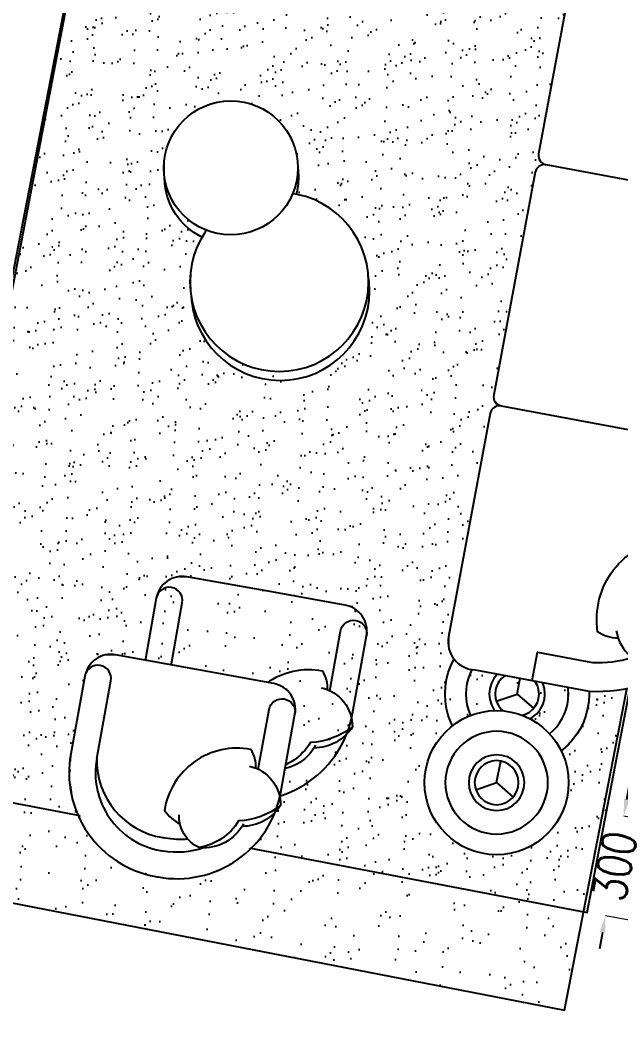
# Model space of a CAD drawing. Extents: x -678889171 to 586587, y -792238163 to 335485.
# Drawn here: x 47901 to 49749, y 43233 to 46375 of the extents above; entities that cross this region are included whole.
import ezdxf
from ezdxf import colors
from ezdxf.entities.mleader import LeaderData, LeaderLine
from ezdxf.math import Vec2, Vec3

# ---------------------------------------------------------------- set-up
doc = ezdxf.new("R2010")
doc.units = 0
doc.header["$MEASUREMENT"] = 0
doc.set_wipeout_variables(frame=1)
doc.layers.get('0').update_dxf_attribs({"color": 8})
doc.layers.get('Defpoints').update_dxf_attribs({"color": 252})
for name, color, linetype in [('9TH-FURN$0$A-SITE-PATT', 252, 'Continuous'), ('9TH-FURN$0$XR-A-TYP-7-8-9-10$0$I-EQPM', 252, 'Continuous'), ('9TH-FURN$0$XR-A-TYP-7-8-9-10$0$I-FURN', 252, 'Continuous'), ('9TH-FURN$0$XR-A-TYP-7-8-9-10$0$I-FURN-CHAR', 252, 'Continuous'), ('9TH-FURN$0$XR-A-TYP-7-8-9-10$0$I-FURN-FLOR', 252, 'Continuous'), ('9TH-FURN$0$XR-A-TYP-7-8-9-10$0$I-FURN-PATT', 252, 'Continuous'), ('9TH-FURN$0$XR-A-TYP-7-8-9-10$0$I-WIPEOUT', 252, 'Continuous'), ('9TH-FURN$0$XR-A-TYP-7-8-9-10$0$XREF_1BR$0$I-WIPEOUT', 252, 'Continuous'), ('E-TEXT', 3, 'Continuous'), ('powr wire', 4, 'Continuous'), ('XR-A-TYP.furn$0$A-SITE-PATT', 252, 'Continuous'), ('XR-A-TYP.furn$0$XR-A-TYP-3-4-6$0$I-EQPM', 252, 'Continuous'), ('XR-A-TYP.furn$0$XR-A-TYP-3-4-6$0$I-FURN', 252, 'Continuous'), ('XR-A-TYP.furn$0$XR-A-TYP-3-4-6$0$I-FURN-CHAR', 252, 'Continuous'), ('XR-A-TYP.furn$0$XR-A-TYP-3-4-6$0$I-FURN-FLOR', 252, 'Continuous'), ('XR-A-TYP.furn$0$XR-A-TYP-3-4-6$0$I-FURN-PATT', 252, 'Continuous'), ('XR-A-TYP.furn$0$XR-A-TYP-3-4-6$0$I-WIPEOUT', 252, 'Continuous'), ('XR-A-TYP.furn$0$XR-A-TYP-3-4-6$0$XREF_1BR$0$I-WIPEOUT', 252, 'Continuous')]:
    doc.layers.add(name, color=color, linetype=linetype)
doc.styles.get("Standard").update_dxf_attribs({"font": 'arial.ttf'})
doc.styles.add('Work$0$E-M.MODUL', font='romans.shx', dxfattribs={"width": 0.8})
doc.dimstyles.new('Work$0$S-DIM', dxfattribs={"dimscale": 500, "dimtxt": 0.2065, "dimasz": 0.104, "dimexe": 0, "dimexo": 0, "dimgap": 0, "dimtad": 0, "dimdec": 0, "dimzin": 0, "dimdsep": 46, "dimtxsty": 'Work$0$E-M.MODUL', "dimcen": 0.25, "dimclrd": 5, "dimclre": 5, "dimclrt": 1, "dimadec": 0, "dimazin": 0, "dimtfac": 1, "dimtdec": 0, "dimtofl": 0, "dimtmove": 0, "dimatfit": 3, "dimfxl": 1, "dimtolj": 1, "dimtzin": 0, "dimlwe": 13, "dimarcsym": 0})
pattern_1 = [(116.505120177476, (69663.68562900941, 31058.74469479894), (-145.0443843106404, 23.2904701512707), [0, -115.8239999999999, 0, -129.5399999999998, 0, -123.8249999999999]), (86.50512017747603, (69663.68562900941, 31058.74469479894), (-185.3800716000173, 173.3957198822751), [0, -62.48399999999996, 0, -104.3939999999999, 0, -40.00499999999995]), (46.50512017747602, (69645.81008702063, 30966.73910760666), (44.83448020893711, 233.0241596049526), [0, -38.09999999999999, 0, -137.16, 0, -179.07]), (36.50512017747606, (69645.81008702063, 30966.73910760666), (-21.96324774861915, 237.6174452424165), [0, -19.04999999999993, 0, -89.91599999999973, 0, -102.8699999999997])]

# ---------------------------------------------------------------- blocks, each defined once
blk = doc.blocks.new('*D3098')
at = {"layer": 'Defpoints', "color": 0, "transparency": 16777216}
for p in [(47912.77360507633, 48480.91737357431), (48134.99794184867, 48442.48924009931), (47500.92014269988, 46099.22838044258, 5.343568736378623e-06)]:
    blk.add_point(p, dxfattribs=at)
at = {"layer": 'powr wire', "color": 5, "lineweight": 13, "transparency": 16777216}
for p, q in [((47912.77360507633, 48480.91737357431), (48134.99794184867, 48442.48924009931)), ((47500.92014269988, 46099.22838044258), (47723.14447947221, 46060.80024696758))]:
    blk.add_line(p, q, dxfattribs=at)
at = {"layer": 'powr wire', "color": 5, "lineweight": -2, "transparency": 16777216}
for p, q in [((48126.13734768383, 48391.24970584064), (47953.86951458587, 47395.04974774714)), ((47732.00507363705, 46112.03978122626), (47904.27290673501, 47108.23973931973))]:
    blk.add_line(p, q, dxfattribs=at)
at = {"layer": 'powr wire', "color": 5, "transparency": 16777216}
for points in [[(48117.59742530739, 48392.72647153477), (48134.67727006027, 48389.7729401465), (48134.99794184867, 48442.48924009931)], [(47723.4651512606, 46113.51654692039), (47740.54499601349, 46110.56301553212), (47723.14447947221, 46060.80024696758)]]:
    blk.add_solid(points, dxfattribs=at)
at = {"layer": 'powr wire', "color": 1, "lineweight": 40, "transparency": 16777216, "insert": (47929.07121066045, 47251.64474353344), "char_height": 103.25, "attachment_point": 5, "rotation": 80.18915345533951, "style": 'Work$0$E-M.MODUL'}
blk.add_mtext('\\A1;2450', dxfattribs=at)
blk = doc.blocks.new('*D3101')
at = {"layer": 'Defpoints', "color": 0, "transparency": 16777216}
for p in [(49758.71405698571, 43926.6064631821), (49978.43804289556, 43886.29504549292, 5.343568730592999e-06), (49922.19778543465, 43579.74830895312)]:
    blk.add_point(p, dxfattribs=at)
at = {"layer": 'powr wire', "color": 5, "lineweight": -2, "transparency": 16777216}
for p, q in [((49768.09756656357, 43977.75281933777), (49777.48107614143, 44028.89917549342)), ((49693.09028994694, 43568.91337048663), (49683.70678036908, 43517.76701433097))]:
    blk.add_line(p, q, dxfattribs=at)
at = {"layer": 'powr wire', "color": 5, "lineweight": 13, "transparency": 16777216}
for p, q in [((49978.43804289556, 43886.29504549292), (49758.71405698571, 43926.6064631821)), ((49922.19778543465, 43579.74830895312), (49702.47379952479, 43620.0597266423))]:
    blk.add_line(p, q, dxfattribs=at)
at = {"layer": 'powr wire', "color": 5, "transparency": 16777216}
for points in [[(49759.57317387097, 43979.31673760074), (49776.62195925618, 43976.18890107479), (49758.71405698571, 43926.6064631821)], [(49684.56589725433, 43570.47728874961), (49701.61468263955, 43567.34945222366), (49702.47379952479, 43620.0597266423)]]:
    blk.add_solid(points, dxfattribs=at)
at = {"layer": 'powr wire', "color": 1, "lineweight": 40, "transparency": 16777216, "insert": (49730.59392825526, 43773.33309491218), "char_height": 103.25, "attachment_point": 5, "rotation": 79.60390512499265, "style": 'Work$0$E-M.MODUL'}
blk.add_mtext('\\A1;300', dxfattribs=at)
blk = doc.blocks.new('9TH-FURN$0$XR-A-TYP-7-8-9-10$0$XREF_1BR$0$RTHY')
blk.add_wipeout([(-366.5963467173806, -30.163484864675354), (-363.605920245104, 2.9431914029502195), (-355.11429691915544, 33.95284002075181), (-340.3425543943831, 64.76699660992762), (-316.22755313452944, 96.62292701792751), (-293.17758797020565, 117.27702817829379), (-266.48705255179317, 134.0607138018554), (-252.8273157464397, 140.41050229200698), (-212.9196730558055, 151.95916500061833), (-181.84098252107103, 154.59187933163423), (-153.58202099218084, 152.41793722590955), (-119.2738226510368, 143.67521941348014), (-88.90897588006983, 129.51803172690677), (-50.86653085986538, 100.14475590066093), (-33.4585726154767, 79.91469203665122), (-15.059929385182755, 49.326293812808785), (-8.342488508943205, 33.340980921873665), (-2.060631645916658, 12.422546160973639), (2.060631645915919, -12.422546160973354), (2.9143816752385305, -30.163484864675354), (-0.9877331899775754, -67.93446321705937), (-8.183575147836933, -93.23209404323404), (-25.038080516478516, -127.87425459989419), (-39.87620141427135, -148.40284178363493), (-67.99139613277663, -175.67230342398608), (-96.11463227682403, -193.82636236935883), (-117.72621898143724, -203.43737699954943), (-161.47483901708233, -213.7929073385421), (-204.47904336514154, -213.526684009246), (-238.92261080952278, -205.87982534344565), (-263.30451971489157, -195.98940776933642), (-293.21156697743754, -177.57833322520727), (-309.9732306425446, -163.2674727487652), (-333.914089493426, -135.08400113812087), (-349.90460618611246, -106.90436705849504), (-360.1667612465172, -78.47974756445757), (-365.5303162405821, -49.981993309885866)]).dxf.layer = '9TH-FURN$0$XR-A-TYP-7-8-9-10$0$XREF_1BR$0$I-WIPEOUT'
blk.add_circle((-181.8409825210711, -30.16348486467541), 184.7553641963095)
blk = doc.blocks.new('9TH-FURN$0$XR-A-TYP-7-8-9-10$0$XREF_1BR$0$A$Ce4efe8a3')
at = {"layer": '9TH-FURN$0$XR-A-TYP-7-8-9-10$0$I-FURN-CHAR'}
for points in [[(-37.75034457733818, -167.9369026233926, -0.30666349490175), (0, 0, -0.3063299663357472), (129.914462509736, -21.66788532324426, 0.8728471598091934)], [(78.34086024248609, -324.2009538648135, 0.1655406298837506), (137.3495956606948, -353.2502220976776, 0.4259891687143785), (173.4696568748132, 6.608258385466797, 0.1215233233290522), (104.3075778612274, -3.189827639377654, -7.115464291357926)], [(-74.07116633191981, -304.223943353034, -0.1477298758543702), (-19.68341497005167, -161.3745862754358, -0.2133427585932454), (0, 0, -0.1786618101816585)], [(97.79236874793241, -312.139255385845, -0.3567723648219203), (-74.07116633191981, -304.223943353034, -0.2495420503229877), (-41.27494816308536, -157.9580511446084, 9.616880347716284)]]:
    blk.add_lwpolyline(points, format="xyb", dxfattribs=at)
blk = doc.blocks.new('9TH-FURN$0$XR-A-TYP-7-8-9-10$0$XREF_1BR$0$A$Cad90f736')
blk.add_wipeout([(-851.6755209562036, 573.7145270864014), (-872.673185925353, 600.5538870025025), (-881.8097544002233, 639.1609309933849), (-881.8097544002233, 2850.0324944704766), (-867.9589001983463, 2896.8756048824307), (-835.3266360344828, 2921.649950689242), (-782.3573538332719, 2935.133300335612), (-425.5624431698816, 2935.133300335612), (-312.8807182249543, 2905.526477823742), (-235.92879192372925, 2865.3603126781754), (-189.28568220307187, 2830.5796454151673), (-140.47795455994884, 2782.2588525268825), (-95.7019317052256, 2721.0076558175183), (-56.102271180373236, 2638.333298646833), (-36.23468704773438, 2563.9076203755058), (-29.24686820618831, 2478.4967616278213), (-29.246868206184786, 1010.6966638358153), (-29.2468682061845, 949.0720216436318), (-52.85250726547258, 860.2008472449165), (-87.2442598070948, 782.6449602077016), (-124.30683154177103, 726.6586827436688), (-167.64012462331118, 668.1578091915835), (-234.26301749196898, 622.3791992087533), (-298.8039596134154, 589.0856554952263), (-361.2629263056573, 566.1963505038113), (-425.56244316988193, 554.0601251282496), (-806.2903882194639, 553.6814272309011), (-834.8639819704233, 562.4565218246014)]).dxf.layer = '9TH-FURN$0$XR-A-TYP-7-8-9-10$0$I-WIPEOUT'
for points in [[(-29.24686820618808, 1696.3627830685), (-29.24686820618808, 2478.496761627815, 0.3807259987300801), (-425.5624431698816, 2935.133300335612), (-782.3573538332712, 2935.133300335612, 0.460441393951142), (-881.809754400223, 2850.032494470477), (-881.809754400223, 2151.020845176943, 0.414213562373095), (-852.816557639977, 2122.027648416697)], [(-603.9598985015764, 2935.133300335612), (-603.9598985015764, 2846.629789300234), (-431.563106552896, 2846.629789300234, -0.1014798993725505), (-293.168644477592, 2796.829636358017, -0.1014798993725505)], [(-176.1937207476249, 2682.785287067415, -0.04578936318781442), (-145.2053666200508, 2623.485038807557)], [(-122.4792766738738, 2543.178558570241, -0.04396977365892449), (-117.7503792415664, 2479.092287235148), (-117.7503792415664, 2380.718803990097)], [(-342.2446575003063, 2122.027648416697), (-852.816557639977, 2122.027648416697, 0.414213562373095), (-881.809754400223, 2093.034451656451), (-881.809754400223, 1694.596712731931), (-881.809754400223, 1396.158973807411, 0.414213562373095), (-852.816557639977, 1367.165777047165), (-332.3730954517845, 1367.165777047165)], [(-852.816557639977, 1367.165777047165, 0.4142135623730949), (-881.809754400223, 1338.172580286919), (-881.809754400223, 639.1609309933847, 0.4604413939511219), (-782.3573538332766, 554.0601251282487), (-425.5624431698816, 554.0601251282496, 0.3807259987299126), (-29.24686820618444, 1010.696663835817), (-29.24686820618808, 1692.830642395362)], [(-123.3776832724911, 940.744516655671, 0.04762862721088304), (-117.7503792415664, 1010.101138228714)], [(-603.9598985015764, 554.0601251282496), (-603.9598985015764, 642.563636163628), (-431.563106552896, 642.563636163628, 0.0839980386593427), (-315.2767183692255, 679.9096864064422, 0.0839980386593427)]]:
    blk.add_lwpolyline(points, format="xyb")
for points in [[(-117.7503792415664, 2041.367162885304), (-117.7503792415664, 1696.3627830685)], [(-117.7503792415664, 1744.596712731931), (-29.24686820618808, 1744.596712731931)], [(-117.7503792415664, 1425.895682460702), (-117.7503792415664, 1692.830642395362)], [(-117.7503792415664, 1010.101138228714), (-117.7503792415664, 1086.544041355909)]]:
    blk.add_lwpolyline(points)
for p, rotation in [((-127.0704005627358, 2505.839146277813), 212.7189023907761), ((-99.61675814929549, 1096.719635940141), 189.7779764992148)]:
    blk.add_blockref('9TH-FURN$0$XR-A-TYP-7-8-9-10$0$XREF_1BR$0$A$Ce4efe8a3', p, dxfattribs=dict(rotation=rotation))
at = {"xscale": -1}
for p, rotation in [((-99.61675814929549, 2370.543209405865), 350.2220235007852), ((-127.0704005627358, 961.423699068193), 327.2810976092239)]:
    blk.add_blockref('9TH-FURN$0$XR-A-TYP-7-8-9-10$0$XREF_1BR$0$A$Ce4efe8a3', p, dxfattribs=dict(at, rotation=rotation))
blk = doc.blocks.new('9TH-FURN$0$XR-A-TYP-7-8-9-10$0$XREF_1BR$0$A$Cdd8648a7')
blk.add_line((0, 0), (33.85714286239818, -58.64229162624906))
at = {"flags": 128}
blk.add_lwpolyline([(33.85714286239818, 58.64229162620541), (0, 0), (-67.71428571165598, 0)], dxfattribs=at)
for radius in [158.000000000002, 85.77142857142857, 67.71428571428571]:
    blk.add_circle((0, 0), radius)
blk = doc.blocks.new('9TH-FURN$0$XR-A-TYP-7-8-9-10$0$A$C2f87b52b')
blk.add_wipeout([(250, 0), (248.0286753286191, -31.33330839107657), (242.14579028215755, -62.1724717912129), (232.44412147206276, -92.03113817116906), (219.07667001096615, -120.43841852542937), (202.25424859373655, -146.94631307311823), (182.2421568553527, -171.13677648217163), (159.35599743717194, -192.62831069394815), (133.9566987447488, -211.08198137550426), (106.4448228912679, -226.2067631165046), (77.2542485937365, -237.7641290737883), (46.84532864643097, -245.57181268217212), (15.69762988232833, -249.50668210706863), (-15.69762988232833, -249.50668210706863), (-46.84532864643097, -245.57181268217212), (-77.2542485937365, -237.7641290737883), (-106.4448228912688, -226.2067631165046), (-133.9566987447497, -211.08198137550426), (-159.35599743717285, -192.62831069394633), (-182.2421568553527, -171.13677648217163), (-202.25424859373655, -146.94631307311823), (-219.07667001096615, -120.43841852542937), (-232.44412147206276, -92.03113817116906), (-242.14579028215755, -62.1724717912129), (-248.0286753286191, -31.33330839107657), (-250, 0), (-248.0286753286191, 31.33330839107657), (-242.14579028215755, 62.172471791212956), (-232.44412147206276, 92.031138171169), (-219.07667001096615, 120.43841852542937), (-202.25424859373655, 146.9463130731183), (-182.2421568553527, 171.13677648217163), (-159.35599743717194, 192.62831069394815), (-133.9566987447488, 211.08198137550426), (-106.4448228912679, 226.2067631165047), (-77.2542485937365, 237.76412907378835), (-46.84532864643097, 245.5718126821721), (-15.69762988232833, 249.50668210706863), (15.69762988232833, 249.50668210706863), (46.84532864643097, 245.5718126821721), (77.2542485937365, 237.76412907378835), (106.4448228912679, 226.2067631165047), (133.9566987447488, 211.08198137550426), (159.35599743717285, 192.62831069394815), (182.2421568553527, 171.13677648217163), (202.25424859373655, 146.9463130731183), (219.07667001096615, 120.43841852542937), (232.44412147206276, 92.031138171169), (242.14579028215755, 62.172471791212956), (248.0286753286191, 31.33330839107657)]).dxf.layer = '9TH-FURN$0$XR-A-TYP-7-8-9-10$0$I-WIPEOUT'
at = {"layer": '9TH-FURN$0$XR-A-TYP-7-8-9-10$0$I-FURN'}
blk.add_circle((0, 0), 250, dxfattribs=at)
blk = doc.blocks.new('9TH-FURN$0$XR-A-TYP-7-8-9-10$0$XREF_1BR$0$armm19')
blk.add_wipeout([(-365.1639343240531, 360.65573764021974), (-365.1639343731804, 90.1639344487341), (-356.19978853826285, 50.97044760168649), (-337.78069706215246, 25.448255126708716), (-306.60058208403586, 5.719051320317249), (-274.99999997852143, 1.7404147456545616e-08), (275.000000084692, 1.7404147456545616e-08), (313.2685998066504, 8.524180947574052), (338.75552955069327, 26.408404971992013), (361.38586764809787, 64.33726303395957), (365.163934479351, 90.1639344487341), (364.7406489840139, 378.12403692747444), (372.53776966949204, 406.16412491491064), (357.86101876748006, 432.8661544610685), (327.49024319240493, 521.139876436405), (259.530314552801, 615.6778554355532), (155.1805070510124, 688.3299905879264), (4.508196769282157, 721.3114753414991), (-117.0788032540172, 703.2931840236615), (-259.5303144466302, 615.6778554355532), (-338.6372761339999, 496.4140499720721)]).dxf.layer = '9TH-FURN$0$XR-A-TYP-7-8-9-10$0$I-WIPEOUT'
for points in [[(0, 0), (-274.9999999785214, 1.74040906e-08, -0.4142135630271021), (-365.1639343731804, 90.16393444873393), (-365.1639343240531, 360.6557376402196, -0.4142135623801721), (-4.508196663111448, 721.3114753414992), (5.70435077e-08, 721.3114753417321), (4.508196769282222, 721.3114753414992, -0.4142135623801721), (365.1639344302238, 360.6557376402196), (365.1639344793512, 90.16393444873393, -0.4142135630271021), (275.0000000846922, 1.74040906e-08), (1.061707735e-07, 0)], [(-274.9999999724096, 360.6557376463317, -0.4142135623801858), (-4.508196659153327, 631.147540989914), (5.30853868e-08, 631.1475409901467)], [(138.7755517296609, 595.4707564641137, 0.1305914894705199), (4.508196765324098, 631.147540989914), (5.30853868e-08, 631.1475409901467)], [(258.9790973754134, 489.8169043700908, 0.30666349490175), (124.5158451599418, 597.2763180204784, 0.3063299663357472), (36.67471830820432, 499.1376342255971, -0.8728471598091934)], [(372.5377696694923, 406.1641249149106, 0.1477298758543702), (240.77610019024, 483.6420493303448, 0.2133427585932454), (124.5158451599418, 597.2763180204784, 0.1786618101816585)], [(-274.9999999724096, 360.6557376647252, -0.3727189106391239), (-4.508196657174267, 586.0655737802736), (5.50644472e-08, 586.0655737805063)], [(81.37039591145002, 576.3515302469602, 0.0723842363616105), (4.508196767303161, 586.0655737802736), (5.50644472e-08, 586.0655737805063)], [(266.0817025311408, 295.278541708889, -0.1655406298837506), (238.1925657372339, 235.7127219007816, -0.4259891687143785), (-14.99651077197632, 493.9724290448938, -0.1215233233290522), (45.10572082310682, 529.569021866715, 7.115464291357926)], [(243.3596761792433, 292.5298562414828, 0.3567723648219203), (372.5377696694923, 406.1641249149106, 0.2495420503229877), (255.4905625000829, 499.8084223576589, -9.616880347716284)], [(-274.9999999355641, 360.6602015659446), (-274.9999999539578, 90.16393444256391, -0.4142135623730951), (-320.081967166625, 45.08196723600849), (-320.081967166625, 45.08196723600849, -0.4142135623730951), (-365.1639343731804, 90.16393444873393)], [(275.0000000460423, 297.4464910600218), (275.0000000601285, 90.16393444256391, 0.4142135623730951), (320.081967272854, 45.08196723600849), (320.081967272854, 45.08196723600849, 0.4142135623730951), (365.1639344793512, 90.16393444873393)]]:
    blk.add_lwpolyline(points, format="xyb")
blk = doc.blocks.new('9TH-FURN$0$XR-A-TYP-7-8-9-10$0$A$C00AC6B19')
blk.add_wipeout([(30.03061227733295, 172.4040670235148), (64.58822448301112, 162.21264667556142), (64.58822448301112, 162.21264667556142), (91.38768333652996, 149.24239121101726), (91.38768333652996, 149.24239121101726), (123.01897500158209, 124.46417874055379), (141.2382194662759, 103.32843443117116), (158.23883788465142, 74.73600327095153), (166.52008675706972, 53.81506021940919), (174.23287020486833, 16.367863030162766), (174.6577139983938, -10.939969874550513), (171.16772097415443, -36.422675581493365), (166.3208783906657, -54.4276162564384), (160.6934079124776, -69.30100037859995), (152.85157073661765, -85.21383293426834), (152.85156894087086, -85.21383615537445), (139.25658362842285, -105.9839795258734), (116.0614710829161, -130.97608533648457), (98.73678551291933, -144.4854566611336), (64.05305347964946, -162.8563979091192), (38.59618613432044, -170.69075667969037), (22.51754132989454, -173.54526882763687), (-3.7237770530089804, -174.96037689848413), (-21.24106510541383, -173.70612295825347), (-36.42267558149118, -171.16772097415347), (-67.54711087645151, -161.43849544716494), (-94.09479210235631, -147.55056793931425), (-119.91399744008248, -127.45835876057598), (-141.3556813116024, -103.16768564299775), (-157.23856518629952, -76.81818546512011), (-168.19126755846048, -48.33939922131634), (-173.6302128331691, -21.85289892686842), (-174.63996674131246, 11.219715530828012), (-174.63996674131246, 11.219715530828012), (-167.08749835235727, 52.02660756142683), (-156.20276051761, 78.90308996913723), (-142.66915220581274, 101.3435395517352), (-117.04282007925686, 130.09987804719202), (-98.6625261957905, 144.53617514195076), (-73.61417332705221, 158.7638292728368), (-45.83564500825425, 168.8907743089511), (-1.7610369462784803, 174.9911390581645), (36.42267558149436, 171.1677209741522)]).dxf.layer = '9TH-FURN$0$XR-A-TYP-7-8-9-10$0$I-WIPEOUT'
blk.add_circle((0, 0), 175.0000000000003)
blk = doc.blocks.new('XR-A-TYP.furn$0$XR-A-TYP-3-4-6$0$XREF_1BR$0$RTHY')
blk.add_wipeout([(-366.5963467173806, -30.163484864675354), (-363.605920245104, 2.9431914029502195), (-355.11429691915544, 33.95284002075181), (-340.3425543943831, 64.76699660992762), (-316.22755313452944, 96.62292701792751), (-293.17758797020565, 117.27702817829379), (-266.48705255179317, 134.0607138018554), (-252.8273157464397, 140.41050229200698), (-212.9196730558055, 151.95916500061833), (-181.84098252107103, 154.59187933163423), (-153.58202099218084, 152.41793722590955), (-119.2738226510368, 143.67521941348014), (-88.90897588006983, 129.51803172690677), (-50.86653085986538, 100.14475590066093), (-33.4585726154767, 79.91469203665122), (-15.059929385182755, 49.326293812808785), (-8.342488508943205, 33.340980921873665), (-2.060631645916658, 12.422546160973639), (2.060631645915919, -12.422546160973354), (2.9143816752385305, -30.163484864675354), (-0.9877331899775754, -67.93446321705937), (-8.183575147836933, -93.23209404323404), (-25.038080516478516, -127.87425459989419), (-39.87620141427135, -148.40284178363493), (-67.99139613277663, -175.67230342398608), (-96.11463227682403, -193.82636236935883), (-117.72621898143724, -203.43737699954943), (-161.47483901708233, -213.7929073385421), (-204.47904336514154, -213.526684009246), (-238.92261080952278, -205.87982534344565), (-263.30451971489157, -195.98940776933642), (-293.21156697743754, -177.57833322520727), (-309.9732306425446, -163.2674727487652), (-333.914089493426, -135.08400113812087), (-349.90460618611246, -106.90436705849504), (-360.1667612465172, -78.47974756445757), (-365.5303162405821, -49.981993309885866)]).dxf.layer = 'XR-A-TYP.furn$0$XR-A-TYP-3-4-6$0$XREF_1BR$0$I-WIPEOUT'
blk.add_circle((-181.8409825210711, -30.16348486467541), 184.7553641963095)
blk = doc.blocks.new('XR-A-TYP.furn$0$XR-A-TYP-3-4-6$0$XREF_1BR$0$A$Ce4efe8a3')
at = {"layer": 'XR-A-TYP.furn$0$XR-A-TYP-3-4-6$0$I-FURN-CHAR'}
for points in [[(-37.75034457733818, -167.9369026233926, -0.30666349490175), (0, 0, -0.3063299663357472), (129.914462509736, -21.66788532324426, 0.8728471598091934)], [(78.34086024248609, -324.2009538648135, 0.1655406298837506), (137.3495956606948, -353.2502220976776, 0.4259891687143785), (173.4696568748132, 6.608258385466797, 0.1215233233290522), (104.3075778612274, -3.189827639377654, -7.115464291357926)], [(-74.07116633191981, -304.223943353034, -0.1477298758543702), (-19.68341497005167, -161.3745862754358, -0.2133427585932454), (0, 0, -0.1786618101816585)], [(97.79236874793241, -312.139255385845, -0.3567723648219203), (-74.07116633191981, -304.223943353034, -0.2495420503229877), (-41.27494816308536, -157.9580511446084, 9.616880347716284)]]:
    blk.add_lwpolyline(points, format="xyb", dxfattribs=at)
blk = doc.blocks.new('XR-A-TYP.furn$0$XR-A-TYP-3-4-6$0$XREF_1BR$0$A$Cad90f736')
blk.add_wipeout([(-851.6755209562036, 573.7145270864014), (-872.673185925353, 600.5538870025025), (-881.8097544002233, 639.1609309933849), (-881.8097544002233, 2850.0324944704766), (-867.9589001983463, 2896.8756048824307), (-835.3266360344828, 2921.649950689242), (-782.3573538332719, 2935.133300335612), (-425.5624431698816, 2935.133300335612), (-312.8807182249543, 2905.526477823742), (-235.92879192372925, 2865.3603126781754), (-189.28568220307187, 2830.5796454151673), (-140.47795455994884, 2782.2588525268825), (-95.7019317052256, 2721.0076558175183), (-56.102271180373236, 2638.333298646833), (-36.23468704773438, 2563.9076203755058), (-29.24686820618831, 2478.4967616278213), (-29.246868206184786, 1010.6966638358153), (-29.2468682061845, 949.0720216436318), (-52.85250726547258, 860.2008472449165), (-87.2442598070948, 782.6449602077016), (-124.30683154177103, 726.6586827436688), (-167.64012462331118, 668.1578091915835), (-234.26301749196898, 622.3791992087533), (-298.8039596134154, 589.0856554952263), (-361.2629263056573, 566.1963505038113), (-425.56244316988193, 554.0601251282496), (-806.2903882194639, 553.6814272309011), (-834.8639819704233, 562.4565218246014)]).dxf.layer = 'XR-A-TYP.furn$0$XR-A-TYP-3-4-6$0$I-WIPEOUT'
for points in [[(-29.24686820618808, 1696.3627830685), (-29.24686820618808, 2478.496761627815, 0.3807259987300801), (-425.5624431698816, 2935.133300335612), (-782.3573538332712, 2935.133300335612, 0.460441393951142), (-881.809754400223, 2850.032494470477), (-881.809754400223, 2151.020845176943, 0.414213562373095), (-852.816557639977, 2122.027648416697)], [(-603.9598985015764, 2935.133300335612), (-603.9598985015764, 2846.629789300234), (-431.563106552896, 2846.629789300234, -0.1014798993725505), (-293.168644477592, 2796.829636358017, -0.1014798993725505)], [(-176.1937207476249, 2682.785287067415, -0.04578936318781442), (-145.2053666200508, 2623.485038807557)], [(-122.4792766738738, 2543.178558570241, -0.04396977365892449), (-117.7503792415664, 2479.092287235148), (-117.7503792415664, 2380.718803990097)], [(-342.2446575003063, 2122.027648416697), (-852.816557639977, 2122.027648416697, 0.414213562373095), (-881.809754400223, 2093.034451656451), (-881.809754400223, 1694.596712731931), (-881.809754400223, 1396.158973807411, 0.414213562373095), (-852.816557639977, 1367.165777047165), (-332.3730954517845, 1367.165777047165)], [(-852.816557639977, 1367.165777047165, 0.4142135623730949), (-881.809754400223, 1338.172580286919), (-881.809754400223, 639.1609309933847, 0.4604413939511219), (-782.3573538332766, 554.0601251282487), (-425.5624431698816, 554.0601251282496, 0.3807259987299126), (-29.24686820618444, 1010.696663835817), (-29.24686820618808, 1692.830642395362)], [(-123.3776832724911, 940.744516655671, 0.04762862721088304), (-117.7503792415664, 1010.101138228714)], [(-603.9598985015764, 554.0601251282496), (-603.9598985015764, 642.563636163628), (-431.563106552896, 642.563636163628, 0.0839980386593427), (-315.2767183692255, 679.9096864064422, 0.0839980386593427)]]:
    blk.add_lwpolyline(points, format="xyb")
for points in [[(-117.7503792415664, 2041.367162885304), (-117.7503792415664, 1696.3627830685)], [(-117.7503792415664, 1744.596712731931), (-29.24686820618808, 1744.596712731931)], [(-117.7503792415664, 1425.895682460702), (-117.7503792415664, 1692.830642395362)], [(-117.7503792415664, 1010.101138228714), (-117.7503792415664, 1086.544041355909)]]:
    blk.add_lwpolyline(points)
for p, rotation in [((-127.0704005627358, 2505.839146277813), 212.7189023907761), ((-99.61675814929549, 1096.719635940141), 189.7779764992148)]:
    blk.add_blockref('XR-A-TYP.furn$0$XR-A-TYP-3-4-6$0$XREF_1BR$0$A$Ce4efe8a3', p, dxfattribs=dict(rotation=rotation))
at = {"xscale": -1}
for p, rotation in [((-99.61675814929549, 2370.543209405865), 350.2220235007852), ((-127.0704005627358, 961.423699068193), 327.2810976092239)]:
    blk.add_blockref('XR-A-TYP.furn$0$XR-A-TYP-3-4-6$0$XREF_1BR$0$A$Ce4efe8a3', p, dxfattribs=dict(at, rotation=rotation))
blk = doc.blocks.new('XR-A-TYP.furn$0$XR-A-TYP-3-4-6$0$XREF_1BR$0$A$Cdd8648a7')
blk.add_line((0, 0), (33.85714286239818, -58.64229162624906))
at = {"flags": 128}
blk.add_lwpolyline([(33.85714286239818, 58.64229162620541), (0, 0), (-67.71428571165598, 0)], dxfattribs=at)
for radius in [158.000000000002, 85.77142857142857, 67.71428571428571]:
    blk.add_circle((0, 0), radius)
blk = doc.blocks.new('XR-A-TYP.furn$0$XR-A-TYP-3-4-6$0$A$C2f87b52b')
blk.add_wipeout([(250, 0), (248.0286753286191, -31.33330839107657), (242.14579028215755, -62.1724717912129), (232.44412147206276, -92.03113817116906), (219.07667001096615, -120.43841852542937), (202.25424859373655, -146.94631307311823), (182.2421568553527, -171.13677648217163), (159.35599743717194, -192.62831069394815), (133.9566987447488, -211.08198137550426), (106.4448228912679, -226.2067631165046), (77.2542485937365, -237.7641290737883), (46.84532864643097, -245.57181268217212), (15.69762988232833, -249.50668210706863), (-15.69762988232833, -249.50668210706863), (-46.84532864643097, -245.57181268217212), (-77.2542485937365, -237.7641290737883), (-106.4448228912688, -226.2067631165046), (-133.9566987447497, -211.08198137550426), (-159.35599743717285, -192.62831069394633), (-182.2421568553527, -171.13677648217163), (-202.25424859373655, -146.94631307311823), (-219.07667001096615, -120.43841852542937), (-232.44412147206276, -92.03113817116906), (-242.14579028215755, -62.1724717912129), (-248.0286753286191, -31.33330839107657), (-250, 0), (-248.0286753286191, 31.33330839107657), (-242.14579028215755, 62.172471791212956), (-232.44412147206276, 92.031138171169), (-219.07667001096615, 120.43841852542937), (-202.25424859373655, 146.9463130731183), (-182.2421568553527, 171.13677648217163), (-159.35599743717194, 192.62831069394815), (-133.9566987447488, 211.08198137550426), (-106.4448228912679, 226.2067631165047), (-77.2542485937365, 237.76412907378835), (-46.84532864643097, 245.5718126821721), (-15.69762988232833, 249.50668210706863), (15.69762988232833, 249.50668210706863), (46.84532864643097, 245.5718126821721), (77.2542485937365, 237.76412907378835), (106.4448228912679, 226.2067631165047), (133.9566987447488, 211.08198137550426), (159.35599743717285, 192.62831069394815), (182.2421568553527, 171.13677648217163), (202.25424859373655, 146.9463130731183), (219.07667001096615, 120.43841852542937), (232.44412147206276, 92.031138171169), (242.14579028215755, 62.172471791212956), (248.0286753286191, 31.33330839107657)]).dxf.layer = 'XR-A-TYP.furn$0$XR-A-TYP-3-4-6$0$I-WIPEOUT'
at = {"layer": 'XR-A-TYP.furn$0$XR-A-TYP-3-4-6$0$I-FURN'}
blk.add_circle((0, 0), 250, dxfattribs=at)
blk = doc.blocks.new('XR-A-TYP.furn$0$XR-A-TYP-3-4-6$0$XREF_1BR$0$armm19')
blk.add_wipeout([(-365.1639343240531, 360.65573764021974), (-365.1639343731804, 90.1639344487341), (-356.19978853826285, 50.97044760168649), (-337.78069706215246, 25.448255126708716), (-306.60058208403586, 5.719051320317249), (-274.99999997852143, 1.7404147456545616e-08), (275.000000084692, 1.7404147456545616e-08), (313.2685998066504, 8.524180947574052), (338.75552955069327, 26.408404971992013), (361.38586764809787, 64.33726303395957), (365.163934479351, 90.1639344487341), (364.7406489840139, 378.12403692747444), (372.53776966949204, 406.16412491491064), (357.86101876748006, 432.8661544610685), (327.49024319240493, 521.139876436405), (259.530314552801, 615.6778554355532), (155.1805070510124, 688.3299905879264), (4.508196769282157, 721.3114753414991), (-117.0788032540172, 703.2931840236615), (-259.5303144466302, 615.6778554355532), (-338.6372761339999, 496.4140499720721)]).dxf.layer = 'XR-A-TYP.furn$0$XR-A-TYP-3-4-6$0$I-WIPEOUT'
for points in [[(0, 0), (-274.9999999785214, 1.74040906e-08, -0.4142135630271021), (-365.1639343731804, 90.16393444873393), (-365.1639343240531, 360.6557376402196, -0.4142135623801721), (-4.508196663111448, 721.3114753414992), (5.70435077e-08, 721.3114753417321), (4.508196769282222, 721.3114753414992, -0.4142135623801721), (365.1639344302238, 360.6557376402196), (365.1639344793512, 90.16393444873393, -0.4142135630271021), (275.0000000846922, 1.74040906e-08), (1.061707735e-07, 0)], [(-274.9999999724096, 360.6557376463317, -0.4142135623801858), (-4.508196659153327, 631.147540989914), (5.30853868e-08, 631.1475409901467)], [(138.7755517296609, 595.4707564641137, 0.1305914894705199), (4.508196765324098, 631.147540989914), (5.30853868e-08, 631.1475409901467)], [(258.9790973754134, 489.8169043700908, 0.30666349490175), (124.5158451599418, 597.2763180204784, 0.3063299663357472), (36.67471830820432, 499.1376342255971, -0.8728471598091934)], [(372.5377696694923, 406.1641249149106, 0.1477298758543702), (240.77610019024, 483.6420493303448, 0.2133427585932454), (124.5158451599418, 597.2763180204784, 0.1786618101816585)], [(-274.9999999724096, 360.6557376647252, -0.3727189106391239), (-4.508196657174267, 586.0655737802736), (5.50644472e-08, 586.0655737805063)], [(81.37039591145002, 576.3515302469602, 0.0723842363616105), (4.508196767303161, 586.0655737802736), (5.50644472e-08, 586.0655737805063)], [(266.0817025311408, 295.278541708889, -0.1655406298837506), (238.1925657372339, 235.7127219007816, -0.4259891687143785), (-14.99651077197632, 493.9724290448938, -0.1215233233290522), (45.10572082310682, 529.569021866715, 7.115464291357926)], [(243.3596761792433, 292.5298562414828, 0.3567723648219203), (372.5377696694923, 406.1641249149106, 0.2495420503229877), (255.4905625000829, 499.8084223576589, -9.616880347716284)], [(-274.9999999355641, 360.6602015659446), (-274.9999999539578, 90.16393444256391, -0.4142135623730951), (-320.081967166625, 45.08196723600849), (-320.081967166625, 45.08196723600849, -0.4142135623730951), (-365.1639343731804, 90.16393444873393)], [(275.0000000460423, 297.4464910600218), (275.0000000601285, 90.16393444256391, 0.4142135623730951), (320.081967272854, 45.08196723600849), (320.081967272854, 45.08196723600849, 0.4142135623730951), (365.1639344793512, 90.16393444873393)]]:
    blk.add_lwpolyline(points, format="xyb")
blk = doc.blocks.new('XR-A-TYP.furn$0$XR-A-TYP-3-4-6$0$A$C00AC6B19')
blk.add_wipeout([(30.03061227733295, 172.4040670235148), (64.58822448301112, 162.21264667556142), (64.58822448301112, 162.21264667556142), (91.38768333652996, 149.24239121101726), (91.38768333652996, 149.24239121101726), (123.01897500158209, 124.46417874055379), (141.2382194662759, 103.32843443117116), (158.23883788465142, 74.73600327095153), (166.52008675706972, 53.81506021940919), (174.23287020486833, 16.367863030162766), (174.6577139983938, -10.939969874550513), (171.16772097415443, -36.422675581493365), (166.3208783906657, -54.4276162564384), (160.6934079124776, -69.30100037859995), (152.85157073661765, -85.21383293426834), (152.85156894087086, -85.21383615537445), (139.25658362842285, -105.9839795258734), (116.0614710829161, -130.97608533648457), (98.73678551291933, -144.4854566611336), (64.05305347964946, -162.8563979091192), (38.59618613432044, -170.69075667969037), (22.51754132989454, -173.54526882763687), (-3.7237770530089804, -174.96037689848413), (-21.24106510541383, -173.70612295825347), (-36.42267558149118, -171.16772097415347), (-67.54711087645151, -161.43849544716494), (-94.09479210235631, -147.55056793931425), (-119.91399744008248, -127.45835876057598), (-141.3556813116024, -103.16768564299775), (-157.23856518629952, -76.81818546512011), (-168.19126755846048, -48.33939922131634), (-173.6302128331691, -21.85289892686842), (-174.63996674131246, 11.219715530828012), (-174.63996674131246, 11.219715530828012), (-167.08749835235727, 52.02660756142683), (-156.20276051761, 78.90308996913723), (-142.66915220581274, 101.3435395517352), (-117.04282007925686, 130.09987804719202), (-98.6625261957905, 144.53617514195076), (-73.61417332705221, 158.7638292728368), (-45.83564500825425, 168.8907743089511), (-1.7610369462784803, 174.9911390581645), (36.42267558149436, 171.1677209741522)]).dxf.layer = 'XR-A-TYP.furn$0$XR-A-TYP-3-4-6$0$I-WIPEOUT'
blk.add_circle((0, 0), 175.0000000000003)
blk = doc.blocks.new('XR-A-TYP.furn$0$furn25')
at = {"layer": 'XR-A-TYP.furn$0$XR-A-TYP-3-4-6$0$I-FURN-PATT'}
h = blk.add_hatch(dxfattribs=at)
h.set_pattern_fill('AR-SAND', color=256, scale=2.999999999999999, angle=79.00512017747607)
h.set_pattern_definition(pattern_1)
h.paths.add_polyline_path([(51173.42075816609, 34625.24842455874), (50315.17503179418, 30207.84938517312), (52376.62791684084, 29807.33471286632), (53234.87364321266, 34224.73375225189)])
at = {"layer": 'XR-A-TYP.furn$0$XR-A-TYP-3-4-6$0$I-FURN-FLOR', "elevation": -4.160633919307469e-05}
blk.add_lwpolyline([(51173.42075816609, 34625.24842455874), (50315.17503179418, 30207.84938517312), (52376.62791684084, 29807.33471286632), (53234.87364321266, 34224.73375225189)], close=True, dxfattribs=at)
at = {"layer": 'XR-A-TYP.furn$0$XR-A-TYP-3-4-6$0$I-FURN'}
for name, p, xscale, yscale, zscale, rotation in [('XR-A-TYP.furn$0$XR-A-TYP-3-4-6$0$A$C2f87b52b', (51498.64702211725, 32048.0038727007, -4.187204513104092e-05), -1.1, 1.1, 1.1, 169.4391233991234), ('XR-A-TYP.furn$0$XR-A-TYP-3-4-6$0$XREF_1BR$0$RTHY', (52367.42587286403, 30411.96974037326, -4.049377693636069e-05), 1.2, 1.2, 1.2, 325.0118214083569)]:
    blk.add_blockref(name, p, dxfattribs=dict(at, xscale=xscale, yscale=yscale, zscale=zscale, rotation=rotation))
at = {"layer": 'XR-A-TYP.furn$0$XR-A-TYP-3-4-6$0$I-FURN-CHAR', "xscale": -0.9000000000000002, "yscale": 0.9000000000000002, "zscale": 0.8999999999999999, "rotation": 169.6794100321254}
blk.add_blockref('XR-A-TYP.furn$0$XR-A-TYP-3-4-6$0$XREF_1BR$0$armm19', (51238.32724580688, 30856.57706223326, -4.187204513104092e-05), dxfattribs=at)
at = {"layer": 'XR-A-TYP.furn$0$XR-A-TYP-3-4-6$0$I-EQPM', "extrusion": (-1.28223856072514e-10, 2.404999823517613e-11, -1), "zscale": -1, "rotation": 280.994879822524}
blk.add_blockref('XR-A-TYP.furn$0$XR-A-TYP-3-4-6$0$XREF_1BR$0$A$Cdd8648a7', (-52167.89839928962, 30507.43804233543, 3.822410391148179e-05), dxfattribs=at)
at = {"layer": 'XR-A-TYP.furn$0$XR-A-TYP-3-4-6$0$I-FURN', "xscale": 1.178166940020424, "yscale": 1.178166940020424, "zscale": 1.178166940020424, "rotation": 240.9027242552389}
blk.add_blockref('XR-A-TYP.furn$0$XR-A-TYP-3-4-6$0$A$C00AC6B19', (51349.54149091665, 32399.11376943202, -4.18720451420317e-05), dxfattribs=at)
at = {"layer": 'XR-A-TYP.furn$0$XR-A-TYP-3-4-6$0$I-FURN-CHAR', "rotation": 349.4391233991235}
blk.add_blockref('XR-A-TYP.furn$0$XR-A-TYP-3-4-6$0$XREF_1BR$0$A$Cad90f736', (52769.80569022042, 30166.35138208333, -4.050382847002728e-05), dxfattribs=at)
at = {"layer": 'XR-A-TYP.furn$0$XR-A-TYP-3-4-6$0$I-FURN-PATT'}
h = blk.add_hatch(dxfattribs=at)
h.set_pattern_fill('AR-SAND', color=256, scale=2.999999999999999, angle=79.00512017747607)
h.set_pattern_definition(pattern_1)
h.paths.add_polyline_path([(51173.42075816609, 34625.24842455874), (50315.17503179418, 30207.84938517312), (52376.62791684084, 29807.33471286632), (53234.87364321266, 34224.73375225189)])
at = {"layer": 'XR-A-TYP.furn$0$XR-A-TYP-3-4-6$0$I-FURN-FLOR', "elevation": -4.160633919307469e-05}
blk.add_lwpolyline([(51173.42075816609, 34625.24842455874), (50315.17503179418, 30207.84938517312), (52376.62791684084, 29807.33471286632), (53234.87364321266, 34224.73375225189)], close=True, dxfattribs=at)
at = {"layer": 'XR-A-TYP.furn$0$XR-A-TYP-3-4-6$0$I-FURN'}
for name, p, xscale, yscale, zscale, rotation in [('XR-A-TYP.furn$0$XR-A-TYP-3-4-6$0$A$C2f87b52b', (51498.64702211725, 32048.0038727007, -4.187204513104092e-05), -1.1, 1.1, 1.1, 169.4391233991234), ('XR-A-TYP.furn$0$XR-A-TYP-3-4-6$0$XREF_1BR$0$RTHY', (52367.42587286403, 30411.96974037326, -4.049377693636069e-05), 1.2, 1.2, 1.2, 325.0118214083569)]:
    blk.add_blockref(name, p, dxfattribs=dict(at, xscale=xscale, yscale=yscale, zscale=zscale, rotation=rotation))
at = {"layer": 'XR-A-TYP.furn$0$XR-A-TYP-3-4-6$0$I-FURN-CHAR', "xscale": -0.9000000000000002, "yscale": 0.9000000000000002, "zscale": 0.8999999999999999, "rotation": 169.6794100321254}
blk.add_blockref('XR-A-TYP.furn$0$XR-A-TYP-3-4-6$0$XREF_1BR$0$armm19', (51238.32724580688, 30856.57706223326, -4.187204513104092e-05), dxfattribs=at)
at = {"layer": 'XR-A-TYP.furn$0$XR-A-TYP-3-4-6$0$I-EQPM', "extrusion": (-1.28223856072514e-10, 2.404999823517613e-11, -1), "zscale": -1, "rotation": 280.994879822524}
blk.add_blockref('XR-A-TYP.furn$0$XR-A-TYP-3-4-6$0$XREF_1BR$0$A$Cdd8648a7', (-52167.89839928962, 30507.43804233543, 3.822410391148179e-05), dxfattribs=at)
at = {"layer": 'XR-A-TYP.furn$0$XR-A-TYP-3-4-6$0$I-FURN', "xscale": 1.178166940020424, "yscale": 1.178166940020424, "zscale": 1.178166940020424, "rotation": 240.9027242552389}
blk.add_blockref('XR-A-TYP.furn$0$XR-A-TYP-3-4-6$0$A$C00AC6B19', (51349.54149091665, 32399.11376943202, -4.18720451420317e-05), dxfattribs=at)
at = {"layer": 'XR-A-TYP.furn$0$XR-A-TYP-3-4-6$0$I-FURN-CHAR', "rotation": 349.4391233991235}
blk.add_blockref('XR-A-TYP.furn$0$XR-A-TYP-3-4-6$0$XREF_1BR$0$A$Cad90f736', (52769.80569022042, 30166.35138208333, -4.050382847002728e-05), dxfattribs=at)
blk = doc.blocks.new('XR-A-TYP.furn')
at = {"layer": 'XR-A-TYP.furn$0$A-SITE-PATT'}
blk.add_blockref('XR-A-TYP.furn$0$furn25', (0, 0), dxfattribs=at)

msp = doc.modelspace()

# ---------------------------------------------------------------- hatches: boundary and pattern name
at = {"layer": '9TH-FURN$0$XR-A-TYP-7-8-9-10$0$I-FURN-PATT'}
h = msp.add_hatch(dxfattribs=at)
h.set_pattern_fill('AR-SAND', color=256, scale=2.999999999999999, angle=79.20481506790426)
h.set_pattern_definition([(116.7048150679042, (54819.30799541301, 46819.65569283336), (-145.124678232403, 22.78480168580561), [0, -115.824, 0, -129.54, 0, -123.825]), (86.70481506790422, (54819.30799541301, 46819.65569283336), (-185.9832863039746, 172.7485566813622), [0, -62.48399999999997, 0, -104.3939999999999, 0, -40.00499999999997]), (46.70481506790422, (54801.75323148702, 46727.58836236535), (44.02204266712065, 233.1790070624158), [0, -38.09999999999999, 0, -137.16, 0, -179.07]), (36.70481506790424, (54801.75323148702, 46727.58836236535), (-22.79128867567559, 237.5394529245658), [0, -19.04999999999995, 0, -89.9159999999998, 0, -102.8699999999998])])
h.paths.add_polyline_path([(48367.10241820289, 48118.47321010969), (47583.73285698863, 44023.40394653066), (49646.56914556182, 43630.0765427743), (50429.93870677608, 47725.14580635334)])

# ---------------------------------------------------------------- linework, layer by layer
at = {"layer": '9TH-FURN$0$XR-A-TYP-7-8-9-10$0$I-FURN-FLOR', "elevation": -6.010533996619846e-05}
msp.add_lwpolyline([(48367.10241820289, 48118.47321010969), (47583.73285698863, 44023.40394653066), (49646.56914556182, 43630.0765427743), (50429.93870677608, 47725.14580635334)], close=True, dxfattribs=at)

# ---------------------------------------------------------------- next in the draw order: block references
at = {"layer": '9TH-FURN$0$XR-A-TYP-7-8-9-10$0$I-FURN'}
for name, p, xscale, yscale, zscale, rotation in [('9TH-FURN$0$XR-A-TYP-7-8-9-10$0$A$C2f87b52b', (48701.30924497439, 45542.37783148244, -6.037104590416474e-05), -1.1, 1.1, 1.1, 169.6388182895516), ('9TH-FURN$0$XR-A-TYP-7-8-9-10$0$XREF_1BR$0$RTHY', (49630.30357683481, 44207.56802576537, -5.899277770948439e-05), 1.2, 1.2, 1.2, 325.2115162987851)]:
    msp.add_blockref(name, p, dxfattribs=dict(at, xscale=xscale, yscale=yscale, zscale=zscale, rotation=rotation))
at = {"layer": '9TH-FURN$0$XR-A-TYP-7-8-9-10$0$I-FURN-CHAR', "xscale": -0.9000000000000002, "yscale": 0.9000000000000004, "zscale": 0.9000000000000001, "rotation": 169.8791049225536}
msp.add_blockref('9TH-FURN$0$XR-A-TYP-7-8-9-10$0$XREF_1BR$0$armm19', (48657.57898226067, 44619.36479796399, -6.037104590416474e-05), dxfattribs=at)

# ---------------------------------------------------------------- next in the draw order: block references
at = {"layer": '9TH-FURN$0$XR-A-TYP-7-8-9-10$0$I-EQPM', "xscale": -1, "rotation": 79.2048150679043}
msp.add_blockref('9TH-FURN$0$XR-A-TYP-7-8-9-10$0$XREF_1BR$0$A$Cdd8648a7', (49430.4445769622, 44302.34032952775, -5.92109186759157e-05), dxfattribs=at)
at = {"layer": '9TH-FURN$0$XR-A-TYP-7-8-9-10$0$I-FURN', "xscale": 1.178166940020424, "yscale": 1.178166940020424, "zscale": 1.178166940020424, "rotation": 241.1024191456672}
msp.add_blockref('9TH-FURN$0$XR-A-TYP-7-8-9-10$0$A$C00AC6B19', (48550.98088685558, 45892.96591422708, -6.037104591515546e-05), dxfattribs=at)
at = {"layer": '9TH-FURN$0$XR-A-TYP-7-8-9-10$0$I-FURN-CHAR', "rotation": 349.6388182895517}
msp.add_blockref('9TH-FURN$0$XR-A-TYP-7-8-9-10$0$XREF_1BR$0$A$Cad90f736', (50033.53701034882, 43963.35358425678, -5.900282924315105e-05), dxfattribs=at)

# ---------------------------------------------------------------- next in the draw order: block references
at = {"layer": '9TH-FURN$0$A-SITE-PATT'}
msp.add_blockref('XR-A-TYP.furn', (-2800.434649049275, 13522.11598560929), dxfattribs=at)

# ---------------------------------------------------------------- next in the draw order: dimensions: what is measured, and where the dimension line sits
at = {"layer": 'powr wire', "color": 4, "lineweight": 40}
for p1, p2, distance, text, picture, middle in [((47500.92014269988, 46099.22838044258, 5.343568736378623e-06), (47912.77360507633, 48480.91737357432), -225.5224540844662, '2450', '*D3098', (47929.07121066045, 47251.64474353344)), ((49922.19778543463, 43579.74830895312), (49978.43804289555, 43886.29504549291, 5.343568730592999e-06), 223.39122717828536, '300', '*D3101', (49730.59392825526, 43773.33309491218))]:
    dim = msp.add_aligned_dim(p1=p1, p2=p2, distance=distance, text=text, dimstyle='Work$0$S-DIM', dxfattribs=at)
    dim.commit()
    dim.dimension.update_dxf_attribs({"geometry": picture, "text_midpoint": middle})

# ---------------------------------------------------------------- next in the draw order: leaders
at = {"layer": 'E-TEXT', "color": 30}
ml = msp.add_multileader_mtext('Standard', dxfattribs=at)
ml.set_content('\\C30;CT1{\\fArial|b0|i0|c178|p34;3}/DP-T-8 {\\A1;3(1x3)mm\\H0.7x;\\S2^ ;\\H1.42857x; \\P∅ 25 mm PVC CONDUIT}', color=3)
ml.set_leader_properties(color=30)
ml.build(insert=Vec2(0, 0))
ml.multileader.update_dxf_attribs({"text_right_attachment_type": 6, "dogleg_length": 0.2763936738358556, "arrow_head_size": 153.5520410199195, "scale": 2})
ctx = ml.context
ctx.base_point, ctx.scale, ctx.char_height, ctx.arrow_head_size, ctx.landing_gap_size, ctx.plane_origin, ctx.plane_x_axis, ctx.plane_y_axis = Vec3(44683.66715382098, 45922.60987478508, 8.963723868316145e-07), 2, 153.5520410199195, 153.5520410199195, 3.071040820398391, Vec3(43498.54546718264, 56006.47120682638, 3.765980733654171e-05), Vec3(0.9856555294567461, -0.1687695981252006, 3.477911888746864e-09), Vec3(0.1687695981252006, 0.9856555294567461, 4.799668914001103e-09)
ctx.right_attachment = 6
notes = []
notes.append((ctx, [(0, (1, 1, 0), (44683.12229591513, 45922.70316848359, 8.944498411431982e-07), (0.9856555294567461, -0.1687695981252006, 3.477911888746864e-09), 0.5527873476717114, [(1, [(44569.65047019647, 45332.08787705535, -2.033874491339257e-06)], 0, [])])]))
ctx.mtext.insert, ctx.mtext.text_direction, ctx.mtext.rotation, ctx.mtext.width, ctx.mtext.flow_direction, ctx.mtext.extrusion = Vec3(44700.17308003083, 46000.81185407378, 1.290383130527283e-06), Vec3(0.9856555294567461, -0.1687695981252006, 3.477911888746863e-09), 6.113604080006546, 2689.195029105018, 5, Vec3(-4.238061277856671e-09, -4.143854412868104e-09, 1)
for ctx, leaders in notes:
    for number, flags, end, landing, length, lines in leaders:
        leader = LeaderData()
        leader.index, (leader.has_last_leader_line, leader.has_dogleg_vector, leader.attachment_direction) = number, flags
        leader.last_leader_point, leader.dogleg_vector, leader.dogleg_length = Vec3(end), Vec3(landing), length
        for number, points, colour, breaks in lines:
            line = LeaderLine()
            line.index, line.vertices, line.color, line.breaks = number, Vec3.list(points), colors.encode_raw_color(colour), breaks
            leader.lines.append(line)
        ctx.leaders.append(leader)

doc.saveas('drawing.dxf')
